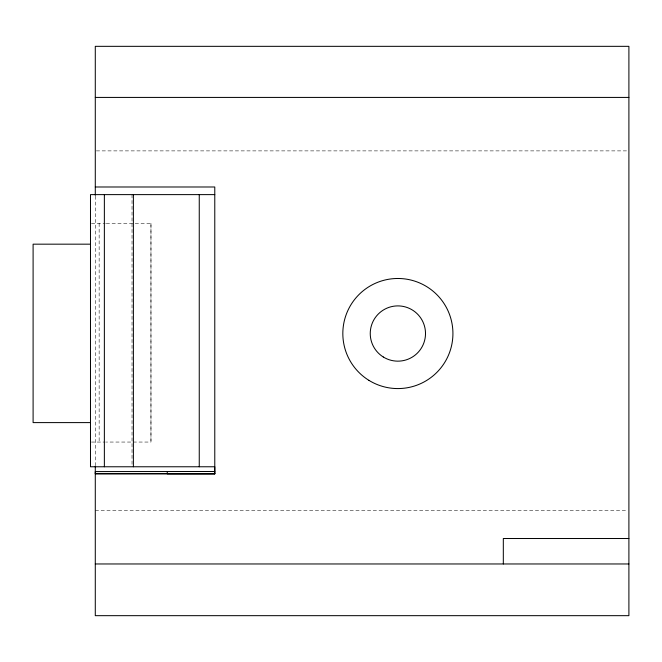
<?xml version="1.0" encoding="UTF-8"?>
<svg xmlns="http://www.w3.org/2000/svg" width="662" height="662" viewBox="0 0 662 662"><rect width="100%" height="100%" fill="white"/><g stroke="black" fill="none" stroke-linecap="round" stroke-linejoin="round"><path stroke-width="0.5" stroke-dasharray="3.31 2.48" d="M96.321 150.886L627.866 150.886M91.447 223.317L105.308 223.317M106.259 223.317L150.977 223.317L150.977 442.051L106.259 442.051M91.447 442.051L105.308 442.051M95.287 510.51L627.866 510.51M150.953 223.317L150.953 442.051M132.028 194.62L132.028 465.742M99.143 223.317L99.143 442.051M95.287 196.159L95.295 465.444"/><path stroke-width="0.99" d="M167.254 471.758L167.254 473.818L214.778 473.818L95.287 473.752L95.295 471.576L214.778 471.493M214.769 473.752L214.778 466.768L90.487 466.776L90.487 194.62L214.778 194.62M214.778 473.818L214.778 186.99L95.287 186.99M95.287 473.752L214.778 473.611M95.287 97.422L628.9 97.422M90.487 244.17L33.1 244.17L33.1 422.604L90.487 422.604M628.9 538.512L503.319 538.512L503.319 563.966M95.287 563.966L628.9 563.966M199.254 194.62L199.254 466.776M133.393 194.62L133.393 466.776M104.364 194.62L104.364 466.776M95.287 195.323L95.287 46.332L628.9 46.332L628.9 615.668L95.287 615.668L95.287 466.073M368.875 380.319A55.054 55.054 0 0 0 452.899 335.245A55.054 55.054 0 0 0 371.854 285.016A55.054 55.054 0 0 0 368.875 380.319M383.29 356.992A27.63 27.63 0 0 0 425.492 334.426A27.63 27.63 0 0 0 384.845 309.162A27.63 27.63 0 0 0 383.29 356.992"/></g></svg>
